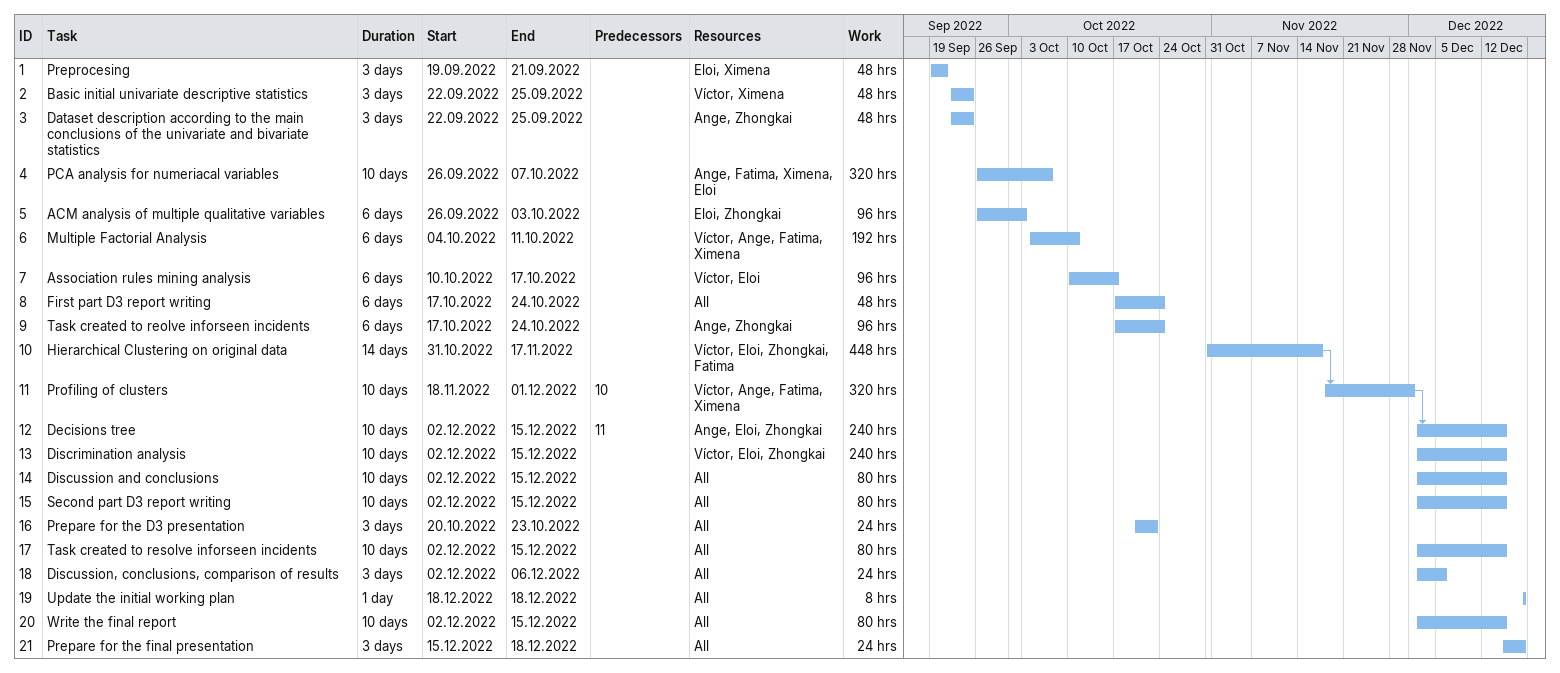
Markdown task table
| ID | Task | Duration | Start | Finish | Predecessors | Resources | Work (h) |
|---|---|---|---|---|---|---|---|
| 1 | Preprocesing | 3d | 2022-09-19 | 2022-09-21 |  | Eloi, Ximena | 48 |
| 2 | Basic initial univariate descriptive statistics | 3d | 2022-09-22 | 2022-09-25 |  | Víctor, Ximena | 48 |
| 3 | Dataset description according to the main conclusions of the univariate and bivariate statistics | 3d | 2022-09-22 | 2022-09-25 |  | Ange, Zhongkai | 48 |
| 4 | PCA analysis for numeriacal variables | 10d | 2022-09-26 | 2022-10-07 |  | Ange, Fatima, Ximena, Eloi | 320 |
| 5 | ACM analysis of multiple qualitative variables | 6d | 2022-09-26 | 2022-10-03 |  | Eloi, Zhongkai | 96 |
| 6 | Multiple Factorial Analysis | 6d | 2022-10-04 | 2022-10-11 |  | Víctor, Ange, Fatima, Ximena | 192 |
| 7 | Association rules mining analysis | 6d | 2022-10-10 | 2022-10-17 |  | Víctor, Eloi | 96 |
| 8 | First part D3 report writing | 6d | 2022-10-17 | 2022-10-24 |  | All | 48 |
| 9 | Task created to reolve inforseen incidents | 6d | 2022-10-17 | 2022-10-24 |  | Ange, Zhongkai | 96 |
| 10 | Hierarchical Clustering on original data | 14d | 2022-10-31 | 2022-11-17 |  | Víctor, Eloi, Zhongkai, Fatima | 448 |
| 11 | Profiling of clusters | 10d | 2022-11-18 | 2022-12-01 | 10 | Víctor, Ange, Fatima, Ximena | 320 |
| 12 | Decisions tree | 10d | 2022-12-02 | 2022-12-15 | 11 | Ange, Eloi, Zhongkai | 240 |
| 13 | Discrimination analysis | 10d | 2022-12-02 | 2022-12-15 |  | Víctor, Eloi, Zhongkai | 240 |
| 14 | Discussion and conclusions | 10d | 2022-12-02 | 2022-12-15 |  | All | 80 |
| 15 | Second part D3 report writing | 10d | 2022-12-02 | 2022-12-15 |  | All | 80 |
| 16 | Prepare for the D3 presentation | 3d | 2022-10-20 | 2022-10-23 |  | All | 24 |
| 17 | Task created to resolve inforseen incidents | 10d | 2022-12-02 | 2022-12-15 |  | All | 80 |
| 18 | Discussion, conclusions, comparison of results | 3d | 2022-12-02 | 2022-12-06 |  | All | 24 |
| 19 | Update the initial working plan | 1d | 2022-12-18 | 2022-12-18 |  | All | 8 |
| 20 | Write the final report | 10d | 2022-12-02 | 2022-12-15 |  | All | 80 |
| 21 | Prepare for the final presentation | 3d | 2022-12-15 | 2022-12-18 |  | All | 24 |
